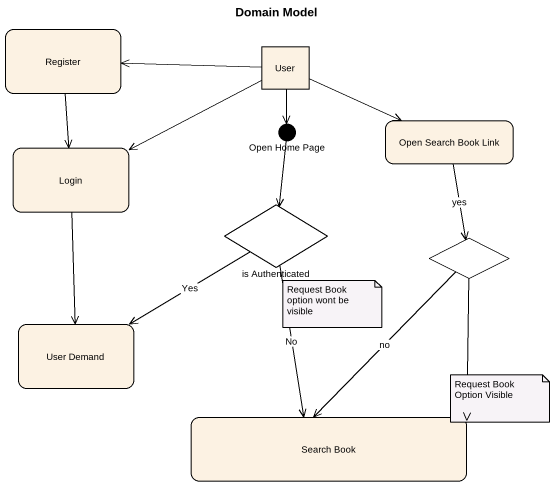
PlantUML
@startuml
title Domain Model
hide empty description
state Register
state User <<object>>
state Login
state "Open Home Page" as Open_Home_Page <<start>>
state "Open Search Book Link" as Open_Search_Book_Link
state "is Authenticated" as is_Authenticated <<choice>>
state choice1 <<choice>>
state "User Demand" as User_Demand
state "Search Book" as Search_Book
Register --> Login
User -left-> Register
User -left-> Login
User --> Open_Home_Page
User -right-> Open_Search_Book_Link
Login --> User_Demand
Open_Home_Page --> is_Authenticated
Open_Search_Book_Link --> choice1 : yes
is_Authenticated --> User_Demand : Yes
is_Authenticated --> Search_Book : No
choice1 --> Search_Book
choice1 --> Search_Book : no
note as N1
  Request Book option wont be visible
end note
note as N2
  Request Book Option Visible
end note
@enduml
